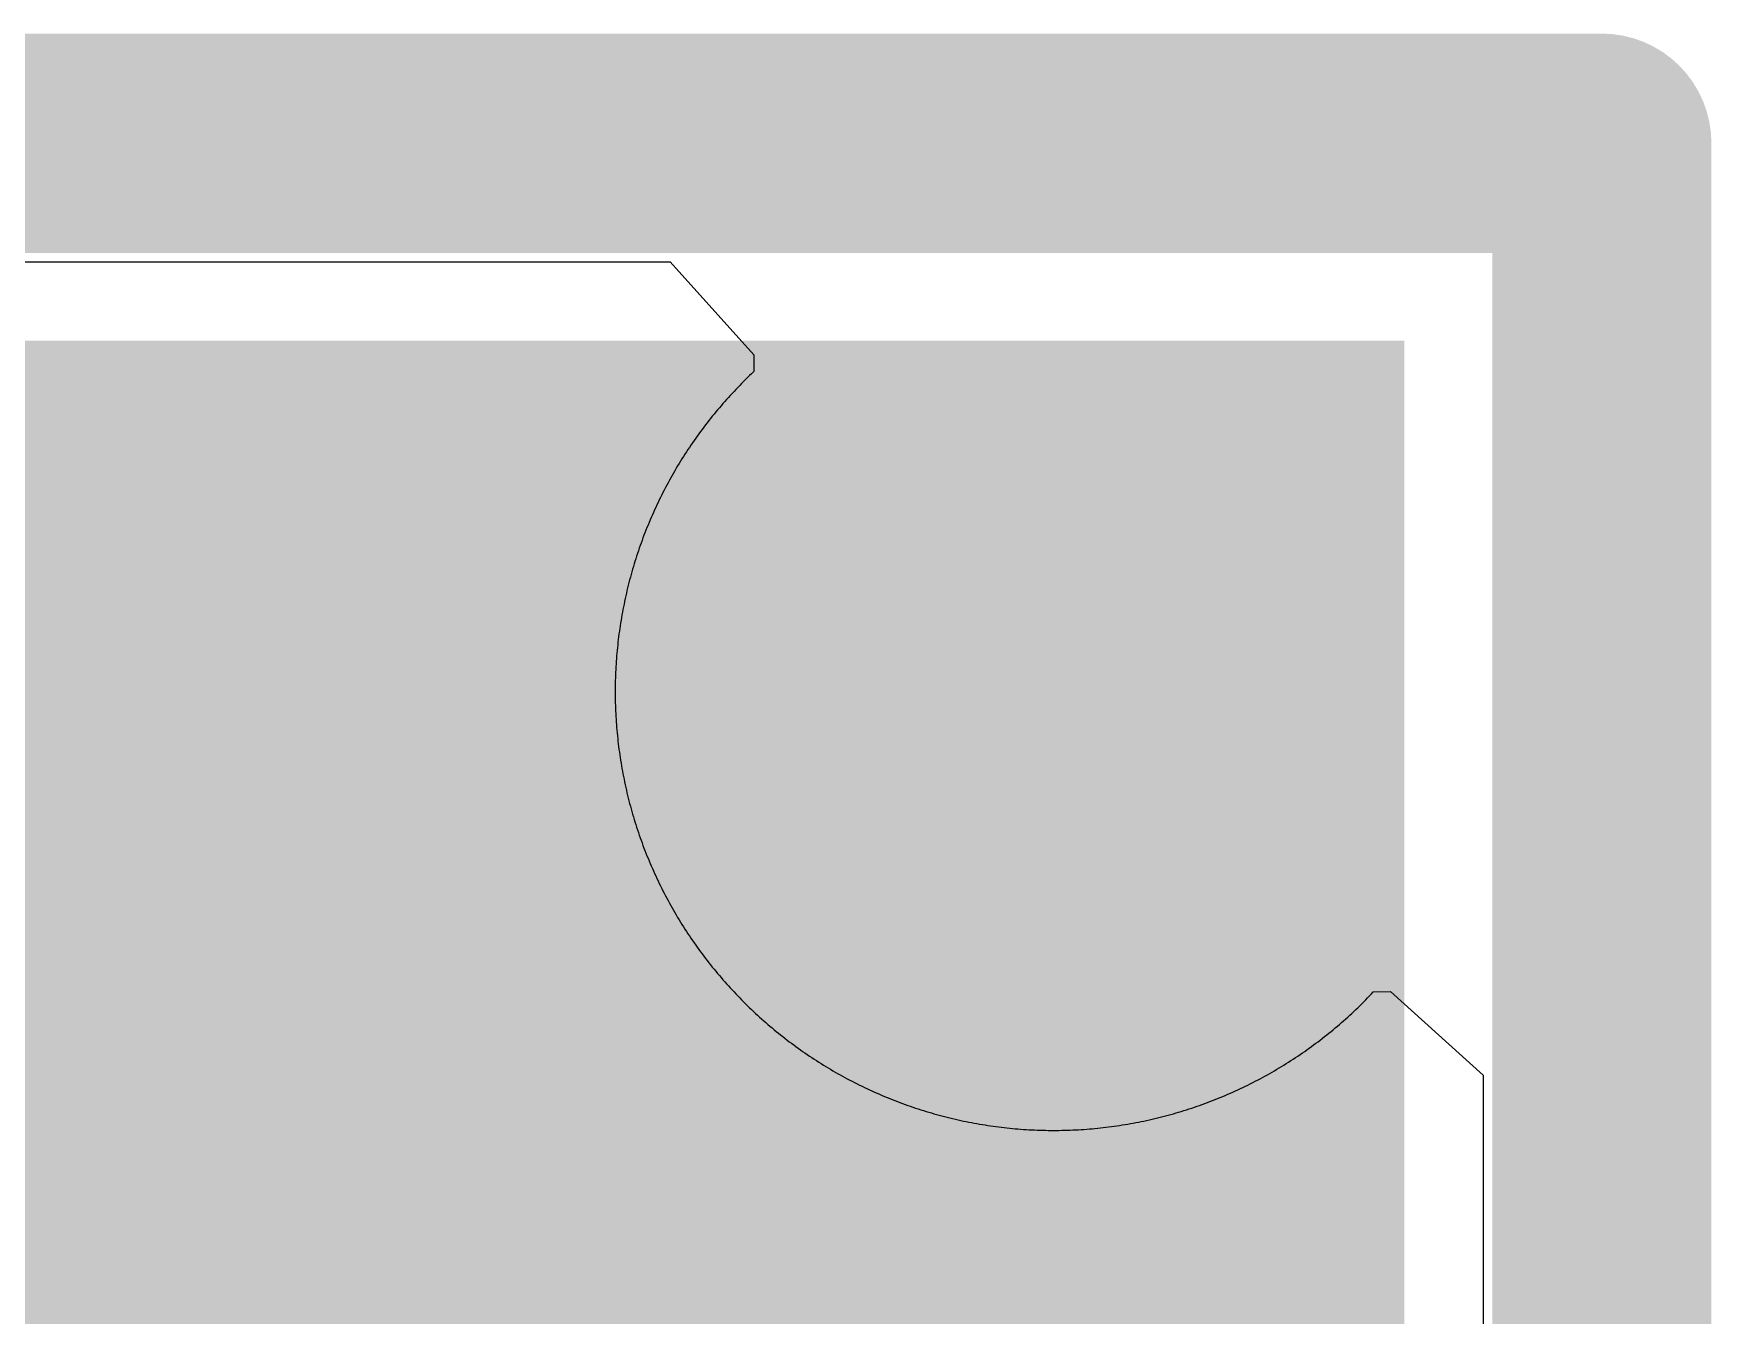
# Model space of a CAD drawing. Header units: millimetres. Extents: x -0.01 to 2.64, y -2.47 to 1.86.
# Drawn here: x 1.6285 to 1.705, y 1.7966 to 1.855 of the extents above; entities that cross this region are included whole.
import ezdxf

# ---------------------------------------------------------------- set-up
doc = ezdxf.new("R2010")
doc.units = ezdxf.units.MM
doc.header["$MEASUREMENT"] = 0
for name, color, linetype in [('BottomLayer', 5, 'Continuous'), ('Mechanical1', 6, 'Continuous'), ('MidLayer1', 16, 'Continuous'), ('MidLayer2', 76, 'Continuous'), ('TopLayer', 1, 'Continuous'), ('TopSolder', 216, 'Continuous'), ('ViaHoleLayer', 16, 'Continuous')]:
    doc.layers.add(name, color=color, linetype=linetype)

# ---------------------------------------------------------------- blocks, each defined once
blk = doc.blocks.new('B______J____8')
at = {"layer": 'TopLayer'}
blk.add_hatch(color=1, dxfattribs=at).paths.add_polyline_path([(-0.125, -0.005), (0.125, -0.005), (0.125, -0.335), (-0.125, -0.335)])
at = {"layer": 'TopSolder'}
blk.add_hatch(color=216, dxfattribs=at).paths.add_polyline_path([(-0.126, -0.004), (0.126, -0.004), (0.126, -0.336), (-0.126, -0.336)])

msp = doc.modelspace()

# ---------------------------------------------------------------- hatches: boundary and pattern name
at = {"layer": 'BottomLayer'}
msp.add_hatch(color=5, dxfattribs=at).paths.add_polyline_path([(1.44, 1.51), (1.69, 1.51), (1.69, 1.84), (1.44, 1.84)])
h = msp.add_hatch(color=5, dxfattribs=at)
edge = h.paths.add_edge_path()
edge.add_arc((1.675, 1.825), 0.01, 0, 360)
at = {"layer": 'MidLayer1'}
h = msp.add_hatch(color=16, dxfattribs=at)
edge = h.paths.add_edge_path()
edge.add_arc((1.675, 1.825), 0.01, 0, 360)
at = {"layer": 'MidLayer2'}
h = msp.add_hatch(color=76, dxfattribs=at)
edge = h.paths.add_edge_path()
edge.add_arc((1.675, 1.825), 0.01, 0, 360)
at = {"layer": 'TopLayer'}
h = msp.add_hatch(color=1, dxfattribs=at)
edge = h.paths.add_edge_path()
edge.add_arc((1.675, 1.825), 0.01, 0, 360)
at = {"layer": 'ViaHoleLayer'}
h = msp.add_hatch(color=16, dxfattribs=at)
edge = h.paths.add_edge_path()
edge.add_arc((1.675, 1.825), 0.005, 0, 360)

# ---------------------------------------------------------------- linework, layer by layer
at = {"layer": 'Mechanical1', "const_width": 0.01}
for points in [[(0, 1.85), (1.7, 1.85)], [(1.7, 0), (1.7, 1.85)]]:
    msp.add_lwpolyline(points, dxfattribs=at)
at = {"layer": 'Mechanical1', "const_width": 0.005}
msp.add_lwpolyline([(1.6975, 1.85, 1), (1.7025, 1.85, 1)], format="xyb", close=True, dxfattribs=at)
msp.add_lwpolyline([(1.6975, 1.85, 1), (1.7025, 1.85, 1)], format="xyb", close=True, dxfattribs=at)
at = {"layer": 'MidLayer1'}
for p, q in [((1.592487, 1.844588), (1.657513, 1.844588)), ((1.657513, 1.844588), (1.661328, 1.840359)), ((1.661328, 1.840359), (1.661319, 1.839589)), ((1.660681, 1.838963), (1.660594, 1.838873)), ((1.660769, 1.839053), (1.660681, 1.838963)), ((1.660858, 1.839142), (1.660769, 1.839053)), ((1.660947, 1.839231), (1.660858, 1.839142)), ((1.661037, 1.839319), (1.660947, 1.839231)), ((1.661127, 1.839406), (1.661037, 1.839319)), ((1.661218, 1.839493), (1.661127, 1.839406)), ((1.661309, 1.839579), (1.661218, 1.839493)), ((1.661319, 1.839589), (1.661309, 1.839579)), ((1.659998, 1.838226), (1.659915, 1.838132)), ((1.660081, 1.83832), (1.659998, 1.838226)), ((1.660165, 1.838414), (1.660081, 1.83832)), ((1.66025, 1.838507), (1.660165, 1.838414)), ((1.660335, 1.838599), (1.66025, 1.838507)), ((1.660421, 1.838691), (1.660335, 1.838599)), ((1.660507, 1.838782), (1.660421, 1.838691)), ((1.660594, 1.838873), (1.660507, 1.838782)), ((1.659352, 1.837456), (1.659274, 1.837357)), ((1.659431, 1.837554), (1.659352, 1.837456)), ((1.65951, 1.837651), (1.659431, 1.837554)), ((1.65959, 1.837749), (1.65951, 1.837651)), ((1.65967, 1.837845), (1.65959, 1.837749)), ((1.659751, 1.837941), (1.65967, 1.837845)), ((1.659833, 1.838037), (1.659751, 1.837941)), ((1.659915, 1.838132), (1.659833, 1.838037)), ((1.658746, 1.836654), (1.658673, 1.836551)), ((1.65882, 1.836756), (1.658746, 1.836654)), ((1.658894, 1.836857), (1.65882, 1.836756)), ((1.658969, 1.836958), (1.658894, 1.836857)), ((1.659044, 1.837059), (1.658969, 1.836958)), ((1.65912, 1.837159), (1.659044, 1.837059)), ((1.659197, 1.837258), (1.65912, 1.837159)), ((1.659274, 1.837357), (1.659197, 1.837258)), ((1.658249, 1.835928), (1.658181, 1.835822)), ((1.658318, 1.836033), (1.658249, 1.835928)), ((1.658388, 1.836138), (1.658318, 1.836033)), ((1.658458, 1.836242), (1.658388, 1.836138)), ((1.658529, 1.836345), (1.658458, 1.836242)), ((1.658601, 1.836449), (1.658529, 1.836345)), ((1.658673, 1.836551), (1.658601, 1.836449)), ((1.657785, 1.835181), (1.657721, 1.835073)), ((1.657849, 1.835289), (1.657785, 1.835181)), ((1.657914, 1.835396), (1.657849, 1.835289)), ((1.65798, 1.835503), (1.657914, 1.835396)), ((1.658046, 1.83561), (1.65798, 1.835503)), ((1.658113, 1.835717), (1.658046, 1.83561)), ((1.658181, 1.835822), (1.658113, 1.835717)), ((1.657354, 1.834414), (1.657295, 1.834303)), ((1.657414, 1.834525), (1.657354, 1.834414)), ((1.657474, 1.834635), (1.657414, 1.834525)), ((1.657535, 1.834745), (1.657474, 1.834635)), ((1.657596, 1.834855), (1.657535, 1.834745)), ((1.657658, 1.834964), (1.657596, 1.834855)), ((1.657721, 1.835073), (1.657658, 1.834964)), ((1.656957, 1.833629), (1.656903, 1.833516)), ((1.657012, 1.833742), (1.656957, 1.833629)), ((1.657067, 1.833855), (1.657012, 1.833742)), ((1.657123, 1.833968), (1.657067, 1.833855)), ((1.65718, 1.83408), (1.657123, 1.833968)), ((1.657237, 1.834192), (1.65718, 1.83408)), ((1.657295, 1.834303), (1.657237, 1.834192)), ((1.656595, 1.832828), (1.656546, 1.832712)), ((1.656645, 1.832943), (1.656595, 1.832828)), ((1.656695, 1.833058), (1.656645, 1.832943)), ((1.656746, 1.833173), (1.656695, 1.833058)), ((1.656798, 1.833288), (1.656746, 1.833173)), ((1.65685, 1.833402), (1.656798, 1.833288)), ((1.656903, 1.833516), (1.65685, 1.833402)), ((1.656313, 1.832128), (1.656269, 1.832011)), ((1.656359, 1.832245), (1.656313, 1.832128)), ((1.656404, 1.832362), (1.656359, 1.832245)), ((1.656451, 1.832479), (1.656404, 1.832362)), ((1.656498, 1.832596), (1.656451, 1.832479)), ((1.656546, 1.832712), (1.656498, 1.832596)), ((1.656018, 1.8313), (1.655979, 1.83118)), ((1.656058, 1.831419), (1.656018, 1.8313)), ((1.656099, 1.831538), (1.656058, 1.831419)), ((1.65614, 1.831656), (1.656099, 1.831538)), ((1.656182, 1.831775), (1.65614, 1.831656)), ((1.656225, 1.831893), (1.656182, 1.831775)), ((1.656269, 1.832011), (1.656225, 1.831893)), ((1.655794, 1.83058), (1.655759, 1.830459)), ((1.65583, 1.8307), (1.655794, 1.83058)), ((1.655866, 1.830821), (1.65583, 1.8307)), ((1.655903, 1.830941), (1.655866, 1.830821)), ((1.65594, 1.831061), (1.655903, 1.830941)), ((1.655979, 1.83118), (1.65594, 1.831061)), ((1.655597, 1.829852), (1.655567, 1.82973)), ((1.655628, 1.829974), (1.655597, 1.829852)), ((1.65566, 1.830095), (1.655628, 1.829974)), ((1.655692, 1.830217), (1.65566, 1.830095)), ((1.655725, 1.830338), (1.655692, 1.830217)), ((1.655759, 1.830459), (1.655725, 1.830338)), ((1.655428, 1.829117), (1.655403, 1.828994)), ((1.655455, 1.82924), (1.655428, 1.829117)), ((1.655482, 1.829363), (1.655455, 1.82924)), ((1.655509, 1.829485), (1.655482, 1.829363)), ((1.655538, 1.829608), (1.655509, 1.829485)), ((1.655567, 1.82973), (1.655538, 1.829608)), ((1.655266, 1.828253), (1.655246, 1.828129)), ((1.655287, 1.828377), (1.655266, 1.828253)), ((1.655309, 1.828501), (1.655287, 1.828377)), ((1.655331, 1.828624), (1.655309, 1.828501)), ((1.655354, 1.828748), (1.655331, 1.828624)), ((1.655378, 1.828871), (1.655354, 1.828748)), ((1.655403, 1.828994), (1.655378, 1.828871)), ((1.655158, 1.827507), (1.655142, 1.827382)), ((1.655174, 1.827631), (1.655158, 1.827507)), ((1.655191, 1.827756), (1.655174, 1.827631)), ((1.655208, 1.82788), (1.655191, 1.827756)), ((1.655227, 1.828005), (1.655208, 1.82788)), ((1.655246, 1.828129), (1.655227, 1.828005)), ((1.655077, 1.826757), (1.655067, 1.826632)), ((1.655089, 1.826882), (1.655077, 1.826757)), ((1.655101, 1.827007), (1.655089, 1.826882)), ((1.655114, 1.827132), (1.655101, 1.827007)), ((1.655128, 1.827257), (1.655114, 1.827132)), ((1.655142, 1.827382), (1.655128, 1.827257)), ((1.655025, 1.826005), (1.655019, 1.825879)), ((1.655032, 1.82613), (1.655025, 1.826005)), ((1.655039, 1.826256), (1.655032, 1.82613)), ((1.655048, 1.826381), (1.655039, 1.826256)), ((1.655057, 1.826507), (1.655048, 1.826381)), ((1.655067, 1.826632), (1.655057, 1.826507)), ((1.655002, 1.825251), (1.655, 1.825126)), ((1.655004, 1.825377), (1.655002, 1.825251)), ((1.655006, 1.825503), (1.655004, 1.825377)), ((1.65501, 1.825628), (1.655006, 1.825503)), ((1.655014, 1.825754), (1.65501, 1.825628)), ((1.655019, 1.825879), (1.655014, 1.825754)), ((1.655, 1.825126), (1.655, 1.825)), ((1.655, 1.825), (1.655, 1.824874)), ((1.655, 1.824874), (1.655002, 1.824749)), ((1.655002, 1.824749), (1.655004, 1.824623)), ((1.655004, 1.824623), (1.655006, 1.824497)), ((1.655006, 1.824497), (1.65501, 1.824372)), ((1.65501, 1.824372), (1.655014, 1.824246)), ((1.655014, 1.824246), (1.655019, 1.824121)), ((1.655019, 1.824121), (1.655025, 1.823995)), ((1.655025, 1.823995), (1.655032, 1.82387)), ((1.655032, 1.82387), (1.655039, 1.823744)), ((1.655039, 1.823744), (1.655048, 1.823619)), ((1.655048, 1.823619), (1.655057, 1.823494)), ((1.655057, 1.823494), (1.655067, 1.823368)), ((1.655067, 1.823368), (1.655077, 1.823243)), ((1.655077, 1.823243), (1.655089, 1.823118)), ((1.655089, 1.823118), (1.655101, 1.822993)), ((1.655101, 1.822993), (1.655114, 1.822868)), ((1.655114, 1.822868), (1.655128, 1.822743)), ((1.655128, 1.822743), (1.655142, 1.822618)), ((1.655142, 1.822618), (1.655158, 1.822493)), ((1.655158, 1.822493), (1.655174, 1.822369)), ((1.655174, 1.822369), (1.655191, 1.822244)), ((1.655191, 1.822244), (1.655208, 1.82212)), ((1.655208, 1.82212), (1.655227, 1.821996)), ((1.655227, 1.821996), (1.655246, 1.821871)), ((1.655246, 1.821871), (1.655266, 1.821747)), ((1.655266, 1.821747), (1.655287, 1.821623)), ((1.655287, 1.821623), (1.655309, 1.8215)), ((1.655309, 1.8215), (1.655331, 1.821376)), ((1.655331, 1.821376), (1.655354, 1.821252)), ((1.655354, 1.821252), (1.655378, 1.821129)), ((1.655378, 1.821129), (1.655403, 1.821006)), ((1.655403, 1.821006), (1.655428, 1.820883)), ((1.655428, 1.820883), (1.655455, 1.82076)), ((1.655455, 1.82076), (1.655482, 1.820637)), ((1.655482, 1.820637), (1.655509, 1.820515)), ((1.655509, 1.820515), (1.655538, 1.820392)), ((1.655538, 1.820392), (1.655567, 1.82027)), ((1.655567, 1.82027), (1.655597, 1.820148)), ((1.655597, 1.820148), (1.655628, 1.820026)), ((1.655628, 1.820026), (1.65566, 1.819905)), ((1.65566, 1.819905), (1.655692, 1.819783)), ((1.655692, 1.819783), (1.655725, 1.819662)), ((1.655725, 1.819662), (1.655759, 1.819541)), ((1.655759, 1.819541), (1.655794, 1.81942)), ((1.655794, 1.81942), (1.65583, 1.8193)), ((1.65583, 1.8193), (1.655866, 1.819179)), ((1.655866, 1.819179), (1.655903, 1.819059)), ((1.655903, 1.819059), (1.65594, 1.818939)), ((1.65594, 1.818939), (1.655979, 1.81882)), ((1.655979, 1.81882), (1.656018, 1.8187)), ((1.656018, 1.8187), (1.656058, 1.818581)), ((1.656058, 1.818581), (1.656099, 1.818462)), ((1.656099, 1.818462), (1.65614, 1.818344)), ((1.65614, 1.818344), (1.656182, 1.818225)), ((1.656182, 1.818225), (1.656225, 1.818107)), ((1.656225, 1.818107), (1.656269, 1.817989)), ((1.656269, 1.817989), (1.656313, 1.817872)), ((1.656313, 1.817872), (1.656359, 1.817754)), ((1.656359, 1.817754), (1.656404, 1.817638)), ((1.656404, 1.817638), (1.656451, 1.817521)), ((1.656451, 1.817521), (1.656498, 1.817404)), ((1.656498, 1.817404), (1.656546, 1.817288)), ((1.656546, 1.817288), (1.656595, 1.817173)), ((1.656595, 1.817173), (1.656645, 1.817057)), ((1.656645, 1.817057), (1.656695, 1.816942)), ((1.656695, 1.816942), (1.656746, 1.816827)), ((1.656746, 1.816827), (1.656798, 1.816712)), ((1.656798, 1.816712), (1.65685, 1.816598)), ((1.65685, 1.816598), (1.656903, 1.816484)), ((1.656903, 1.816484), (1.656957, 1.816371)), ((1.656957, 1.816371), (1.657012, 1.816258)), ((1.657012, 1.816258), (1.657067, 1.816145)), ((1.657067, 1.816145), (1.657123, 1.816032)), ((1.657123, 1.816032), (1.65718, 1.81592)), ((1.65718, 1.81592), (1.657237, 1.815808)), ((1.657237, 1.815808), (1.657295, 1.815697)), ((1.657295, 1.815697), (1.657354, 1.815586)), ((1.657354, 1.815586), (1.657414, 1.815475)), ((1.657414, 1.815475), (1.657474, 1.815365)), ((1.657474, 1.815365), (1.657535, 1.815255)), ((1.657535, 1.815255), (1.657596, 1.815145)), ((1.657596, 1.815145), (1.657658, 1.815036)), ((1.657658, 1.815036), (1.657721, 1.814928)), ((1.657721, 1.814928), (1.657785, 1.814819)), ((1.657785, 1.814819), (1.657849, 1.814711)), ((1.657849, 1.814711), (1.657914, 1.814604)), ((1.657914, 1.814604), (1.65798, 1.814496)), ((1.65798, 1.814496), (1.658046, 1.81439)), ((1.658046, 1.81439), (1.658113, 1.814283)), ((1.658113, 1.814283), (1.658181, 1.814177)), ((1.658181, 1.814177), (1.658249, 1.814072)), ((1.658249, 1.814072), (1.658318, 1.813967)), ((1.658318, 1.813967), (1.658388, 1.813862)), ((1.658388, 1.813862), (1.658458, 1.813758)), ((1.658458, 1.813758), (1.658529, 1.813655)), ((1.658529, 1.813655), (1.658601, 1.813551)), ((1.658601, 1.813551), (1.658673, 1.813449)), ((1.658673, 1.813449), (1.658746, 1.813346)), ((1.658746, 1.813346), (1.65882, 1.813244)), ((1.65882, 1.813244), (1.658894, 1.813143)), ((1.658894, 1.813143), (1.658969, 1.813042)), ((1.658969, 1.813042), (1.659044, 1.812941)), ((1.659044, 1.812941), (1.65912, 1.812841)), ((1.65912, 1.812841), (1.659197, 1.812742)), ((1.659197, 1.812742), (1.659274, 1.812643)), ((1.659274, 1.812643), (1.659352, 1.812544)), ((1.659352, 1.812544), (1.659431, 1.812446)), ((1.659431, 1.812446), (1.65951, 1.812348)), ((1.65951, 1.812348), (1.65959, 1.812251)), ((1.65959, 1.812251), (1.65967, 1.812155)), ((1.65967, 1.812155), (1.659751, 1.812059)), ((1.659751, 1.812059), (1.659833, 1.811963)), ((1.659833, 1.811963), (1.659915, 1.811868)), ((1.659915, 1.811868), (1.659998, 1.811774)), ((1.659998, 1.811774), (1.660081, 1.81168)), ((1.660081, 1.81168), (1.660165, 1.811586)), ((1.660165, 1.811586), (1.66025, 1.811493)), ((1.66025, 1.811493), (1.660335, 1.811401)), ((1.660335, 1.811401), (1.660421, 1.811309)), ((1.660421, 1.811309), (1.660507, 1.811218)), ((1.660507, 1.811218), (1.660594, 1.811127)), ((1.660594, 1.811127), (1.660681, 1.811037)), ((1.660681, 1.811037), (1.660769, 1.810947)), ((1.660769, 1.810947), (1.660858, 1.810858)), ((1.660858, 1.810858), (1.660947, 1.810769)), ((1.660947, 1.810769), (1.661037, 1.810681)), ((1.661037, 1.810681), (1.661127, 1.810594)), ((1.688873, 1.810594), (1.688963, 1.810681)), ((1.688963, 1.810681), (1.689053, 1.810769)), ((1.689053, 1.810769), (1.689142, 1.810858)), ((1.689142, 1.810858), (1.689231, 1.810947)), ((1.689231, 1.810947), (1.689319, 1.811037)), ((1.689319, 1.811037), (1.689406, 1.811127)), ((1.689406, 1.811127), (1.689493, 1.811218)), ((1.689493, 1.811218), (1.689579, 1.811309)), ((1.689579, 1.811309), (1.689588, 1.811319)), ((1.689588, 1.811319), (1.690359, 1.811327)), ((1.690359, 1.811327), (1.694589, 1.807513)), ((1.661127, 1.810594), (1.661218, 1.810507)), ((1.661218, 1.810507), (1.661309, 1.810421)), ((1.661309, 1.810421), (1.661401, 1.810335)), ((1.661401, 1.810335), (1.661493, 1.81025)), ((1.661493, 1.81025), (1.661586, 1.810165)), ((1.661586, 1.810165), (1.66168, 1.810081)), ((1.66168, 1.810081), (1.661774, 1.809998)), ((1.661774, 1.809998), (1.661868, 1.809915)), ((1.661868, 1.809915), (1.661963, 1.809833)), ((1.688037, 1.809833), (1.688132, 1.809915)), ((1.688132, 1.809915), (1.688226, 1.809998)), ((1.688226, 1.809998), (1.68832, 1.810081)), ((1.68832, 1.810081), (1.688414, 1.810165)), ((1.688414, 1.810165), (1.688507, 1.81025)), ((1.688507, 1.81025), (1.688599, 1.810335)), ((1.688599, 1.810335), (1.688691, 1.810421)), ((1.688691, 1.810421), (1.688782, 1.810507)), ((1.688782, 1.810507), (1.688873, 1.810594)), ((1.661963, 1.809833), (1.662059, 1.809751)), ((1.662059, 1.809751), (1.662155, 1.80967)), ((1.662155, 1.80967), (1.662251, 1.80959)), ((1.662251, 1.80959), (1.662349, 1.80951)), ((1.662349, 1.80951), (1.662446, 1.809431)), ((1.662446, 1.809431), (1.662544, 1.809352)), ((1.662544, 1.809352), (1.662643, 1.809274)), ((1.662643, 1.809274), (1.662742, 1.809197)), ((1.662742, 1.809197), (1.662841, 1.80912)), ((1.662841, 1.80912), (1.662941, 1.809044)), ((1.687059, 1.809044), (1.687159, 1.80912)), ((1.687159, 1.80912), (1.687258, 1.809197)), ((1.687258, 1.809197), (1.687357, 1.809274)), ((1.687357, 1.809274), (1.687456, 1.809352)), ((1.687456, 1.809352), (1.687554, 1.809431)), ((1.687554, 1.809431), (1.687652, 1.80951)), ((1.687652, 1.80951), (1.687749, 1.80959)), ((1.687749, 1.80959), (1.687845, 1.80967)), ((1.687845, 1.80967), (1.687941, 1.809751)), ((1.687941, 1.809751), (1.688037, 1.809833)), ((1.662941, 1.809044), (1.663042, 1.808969)), ((1.663042, 1.808969), (1.663143, 1.808894)), ((1.663143, 1.808894), (1.663244, 1.80882)), ((1.663244, 1.80882), (1.663346, 1.808746)), ((1.663346, 1.808746), (1.663449, 1.808673)), ((1.663449, 1.808673), (1.663551, 1.808601)), ((1.663551, 1.808601), (1.663655, 1.808529)), ((1.663655, 1.808529), (1.663758, 1.808458)), ((1.663758, 1.808458), (1.663862, 1.808388)), ((1.663862, 1.808388), (1.663967, 1.808318)), ((1.686033, 1.808318), (1.686138, 1.808388)), ((1.686138, 1.808388), (1.686242, 1.808458)), ((1.686242, 1.808458), (1.686345, 1.808529)), ((1.686345, 1.808529), (1.686449, 1.808601)), ((1.686449, 1.808601), (1.686551, 1.808673)), ((1.686551, 1.808673), (1.686654, 1.808746)), ((1.686654, 1.808746), (1.686756, 1.80882)), ((1.686756, 1.80882), (1.686857, 1.808894)), ((1.686857, 1.808894), (1.686958, 1.808969)), ((1.686958, 1.808969), (1.687059, 1.809044)), ((1.663967, 1.808318), (1.664072, 1.808249)), ((1.664072, 1.808249), (1.664178, 1.808181)), ((1.664178, 1.808181), (1.664283, 1.808113)), ((1.664283, 1.808113), (1.66439, 1.808046)), ((1.66439, 1.808046), (1.664497, 1.80798)), ((1.664497, 1.80798), (1.664604, 1.807914)), ((1.664604, 1.807914), (1.664711, 1.807849)), ((1.664711, 1.807849), (1.664819, 1.807785)), ((1.664819, 1.807785), (1.664927, 1.807721)), ((1.664927, 1.807721), (1.665036, 1.807659)), ((1.665036, 1.807659), (1.665145, 1.807596)), ((1.665145, 1.807596), (1.665255, 1.807535)), ((1.684745, 1.807535), (1.684855, 1.807596)), ((1.684855, 1.807596), (1.684964, 1.807659)), ((1.684964, 1.807659), (1.685072, 1.807721)), ((1.685072, 1.807721), (1.685181, 1.807785)), ((1.685181, 1.807785), (1.685289, 1.807849)), ((1.685289, 1.807849), (1.685396, 1.807914)), ((1.685396, 1.807914), (1.685504, 1.80798)), ((1.685504, 1.80798), (1.68561, 1.808046)), ((1.68561, 1.808046), (1.685717, 1.808113)), ((1.685717, 1.808113), (1.685823, 1.808181)), ((1.685823, 1.808181), (1.685928, 1.808249)), ((1.685928, 1.808249), (1.686033, 1.808318)), ((1.665255, 1.807535), (1.665365, 1.807474)), ((1.665365, 1.807474), (1.665475, 1.807414)), ((1.665475, 1.807414), (1.665586, 1.807354)), ((1.665586, 1.807354), (1.665697, 1.807295)), ((1.665697, 1.807295), (1.665808, 1.807237)), ((1.665808, 1.807237), (1.66592, 1.80718)), ((1.66592, 1.80718), (1.666032, 1.807123)), ((1.666032, 1.807123), (1.666145, 1.807067)), ((1.666145, 1.807067), (1.666258, 1.807012)), ((1.666258, 1.807012), (1.666371, 1.806957)), ((1.666371, 1.806957), (1.666484, 1.806903)), ((1.666484, 1.806903), (1.666598, 1.80685)), ((1.666598, 1.80685), (1.666712, 1.806798)), ((1.683288, 1.806798), (1.683402, 1.80685)), ((1.683402, 1.80685), (1.683516, 1.806903)), ((1.683516, 1.806903), (1.683629, 1.806957)), ((1.683629, 1.806957), (1.683742, 1.807012)), ((1.683742, 1.807012), (1.683855, 1.807067)), ((1.683855, 1.807067), (1.683968, 1.807123)), ((1.683968, 1.807123), (1.68408, 1.80718)), ((1.68408, 1.80718), (1.684192, 1.807237)), ((1.684192, 1.807237), (1.684303, 1.807295)), ((1.684303, 1.807295), (1.684414, 1.807354)), ((1.684414, 1.807354), (1.684525, 1.807414)), ((1.684525, 1.807414), (1.684635, 1.807474)), ((1.684635, 1.807474), (1.684745, 1.807535)), ((1.694589, 1.807513), (1.694589, 1.742487)), ((1.666712, 1.806798), (1.666827, 1.806746)), ((1.666827, 1.806746), (1.666942, 1.806695)), ((1.666942, 1.806695), (1.667057, 1.806645)), ((1.667057, 1.806645), (1.667172, 1.806595)), ((1.667172, 1.806595), (1.667288, 1.806547)), ((1.667288, 1.806547), (1.667404, 1.806498)), ((1.667404, 1.806498), (1.667521, 1.806451)), ((1.667521, 1.806451), (1.667638, 1.806404)), ((1.667638, 1.806404), (1.667755, 1.806358)), ((1.667755, 1.806358), (1.667872, 1.806313)), ((1.667872, 1.806313), (1.667989, 1.806269)), ((1.667989, 1.806269), (1.668107, 1.806225)), ((1.668107, 1.806225), (1.668225, 1.806182)), ((1.668225, 1.806182), (1.668344, 1.80614)), ((1.668344, 1.80614), (1.668462, 1.806099)), ((1.668462, 1.806099), (1.668581, 1.806058)), ((1.668581, 1.806058), (1.6687, 1.806018)), ((1.6813, 1.806018), (1.681419, 1.806058)), ((1.681419, 1.806058), (1.681538, 1.806099)), ((1.681538, 1.806099), (1.681656, 1.80614)), ((1.681656, 1.80614), (1.681775, 1.806182)), ((1.681775, 1.806182), (1.681893, 1.806225)), ((1.681893, 1.806225), (1.682011, 1.806269)), ((1.682011, 1.806269), (1.682128, 1.806313)), ((1.682128, 1.806313), (1.682246, 1.806358)), ((1.682246, 1.806358), (1.682362, 1.806404)), ((1.682362, 1.806404), (1.682479, 1.806451)), ((1.682479, 1.806451), (1.682596, 1.806498)), ((1.682596, 1.806498), (1.682712, 1.806547)), ((1.682712, 1.806547), (1.682827, 1.806595)), ((1.682827, 1.806595), (1.682943, 1.806645)), ((1.682943, 1.806645), (1.683058, 1.806695)), ((1.683058, 1.806695), (1.683173, 1.806746)), ((1.683173, 1.806746), (1.683288, 1.806798)), ((1.6687, 1.806018), (1.66882, 1.805979)), ((1.66882, 1.805979), (1.668939, 1.80594)), ((1.668939, 1.80594), (1.669059, 1.805903)), ((1.669059, 1.805903), (1.669179, 1.805866)), ((1.669179, 1.805866), (1.6693, 1.805829)), ((1.6693, 1.805829), (1.66942, 1.805794)), ((1.66942, 1.805794), (1.669541, 1.805759)), ((1.669541, 1.805759), (1.669662, 1.805725)), ((1.669662, 1.805725), (1.669783, 1.805692)), ((1.669783, 1.805692), (1.669905, 1.80566)), ((1.669905, 1.80566), (1.670026, 1.805628)), ((1.670026, 1.805628), (1.670148, 1.805597)), ((1.670148, 1.805597), (1.67027, 1.805567)), ((1.67027, 1.805567), (1.670392, 1.805538)), ((1.670392, 1.805538), (1.670515, 1.805509)), ((1.670515, 1.805509), (1.670637, 1.805482)), ((1.670637, 1.805482), (1.67076, 1.805454)), ((1.67076, 1.805454), (1.670883, 1.805428)), ((1.670883, 1.805428), (1.671006, 1.805403)), ((1.671006, 1.805403), (1.671129, 1.805378)), ((1.671129, 1.805378), (1.671252, 1.805354)), ((1.671252, 1.805354), (1.671376, 1.805331)), ((1.671376, 1.805331), (1.671499, 1.805309)), ((1.671499, 1.805309), (1.671623, 1.805287)), ((1.671623, 1.805287), (1.671747, 1.805266)), ((1.678253, 1.805266), (1.678377, 1.805287)), ((1.678377, 1.805287), (1.6785, 1.805309)), ((1.6785, 1.805309), (1.678624, 1.805331)), ((1.678624, 1.805331), (1.678748, 1.805354)), ((1.678748, 1.805354), (1.678871, 1.805378)), ((1.678871, 1.805378), (1.678994, 1.805403)), ((1.678994, 1.805403), (1.679117, 1.805428)), ((1.679117, 1.805428), (1.67924, 1.805454)), ((1.67924, 1.805454), (1.679363, 1.805482)), ((1.679363, 1.805482), (1.679485, 1.805509)), ((1.679485, 1.805509), (1.679608, 1.805538)), ((1.679608, 1.805538), (1.67973, 1.805567)), ((1.67973, 1.805567), (1.679852, 1.805597)), ((1.679852, 1.805597), (1.679974, 1.805628)), ((1.679974, 1.805628), (1.680095, 1.80566)), ((1.680095, 1.80566), (1.680217, 1.805692)), ((1.680217, 1.805692), (1.680338, 1.805725)), ((1.680338, 1.805725), (1.680459, 1.805759)), ((1.680459, 1.805759), (1.68058, 1.805794)), ((1.68058, 1.805794), (1.6807, 1.805829)), ((1.6807, 1.805829), (1.680821, 1.805866)), ((1.680821, 1.805866), (1.680941, 1.805903)), ((1.680941, 1.805903), (1.681061, 1.80594)), ((1.681061, 1.80594), (1.68118, 1.805979)), ((1.68118, 1.805979), (1.6813, 1.806018)), ((1.671747, 1.805266), (1.671871, 1.805246)), ((1.671871, 1.805246), (1.671995, 1.805227)), ((1.671995, 1.805227), (1.67212, 1.805208)), ((1.67212, 1.805208), (1.672244, 1.805191)), ((1.672244, 1.805191), (1.672369, 1.805174)), ((1.672369, 1.805174), (1.672493, 1.805158)), ((1.672493, 1.805158), (1.672618, 1.805142)), ((1.672618, 1.805142), (1.672743, 1.805128)), ((1.672743, 1.805128), (1.672868, 1.805114)), ((1.672868, 1.805114), (1.672993, 1.805101)), ((1.672993, 1.805101), (1.673118, 1.805089)), ((1.673118, 1.805089), (1.673243, 1.805077)), ((1.673243, 1.805077), (1.673368, 1.805067)), ((1.673368, 1.805067), (1.673493, 1.805057)), ((1.673493, 1.805057), (1.673619, 1.805048)), ((1.673619, 1.805048), (1.673744, 1.805039)), ((1.673744, 1.805039), (1.67387, 1.805032)), ((1.67387, 1.805032), (1.673995, 1.805025)), ((1.673995, 1.805025), (1.674121, 1.805019)), ((1.674121, 1.805019), (1.674246, 1.805014)), ((1.674246, 1.805014), (1.674372, 1.80501)), ((1.674372, 1.80501), (1.674497, 1.805006)), ((1.674497, 1.805006), (1.674623, 1.805003)), ((1.674623, 1.805003), (1.674749, 1.805001)), ((1.674749, 1.805001), (1.674874, 1.805)), ((1.674874, 1.805), (1.675, 1.805)), ((1.675, 1.805), (1.675126, 1.805)), ((1.675126, 1.805), (1.675251, 1.805001)), ((1.675251, 1.805001), (1.675377, 1.805003)), ((1.675377, 1.805003), (1.675503, 1.805006)), ((1.675503, 1.805006), (1.675628, 1.80501)), ((1.675628, 1.80501), (1.675754, 1.805014)), ((1.675754, 1.805014), (1.675879, 1.805019)), ((1.675879, 1.805019), (1.676005, 1.805025)), ((1.676005, 1.805025), (1.67613, 1.805032)), ((1.67613, 1.805032), (1.676256, 1.805039)), ((1.676256, 1.805039), (1.676381, 1.805048)), ((1.676381, 1.805048), (1.676506, 1.805057)), ((1.676506, 1.805057), (1.676632, 1.805067)), ((1.676632, 1.805067), (1.676757, 1.805077)), ((1.676757, 1.805077), (1.676882, 1.805089)), ((1.676882, 1.805089), (1.677007, 1.805101)), ((1.677007, 1.805101), (1.677132, 1.805114)), ((1.677132, 1.805114), (1.677257, 1.805128)), ((1.677257, 1.805128), (1.677382, 1.805142)), ((1.677382, 1.805142), (1.677507, 1.805158)), ((1.677507, 1.805158), (1.677631, 1.805174)), ((1.677631, 1.805174), (1.677756, 1.805191)), ((1.677756, 1.805191), (1.67788, 1.805208)), ((1.67788, 1.805208), (1.678004, 1.805227)), ((1.678004, 1.805227), (1.678129, 1.805246)), ((1.678129, 1.805246), (1.678253, 1.805266))]:
    msp.add_line(p, q, dxfattribs=at)
at = {"layer": 'MidLayer2'}
for p, q in [((1.592487, 1.844588), (1.657513, 1.844588)), ((1.657513, 1.844588), (1.661328, 1.840359)), ((1.661328, 1.840359), (1.661319, 1.839589)), ((1.660681, 1.838963), (1.660594, 1.838873)), ((1.660769, 1.839053), (1.660681, 1.838963)), ((1.660858, 1.839142), (1.660769, 1.839053)), ((1.660947, 1.839231), (1.660858, 1.839142)), ((1.661037, 1.839319), (1.660947, 1.839231)), ((1.661127, 1.839406), (1.661037, 1.839319)), ((1.661218, 1.839493), (1.661127, 1.839406)), ((1.661309, 1.839579), (1.661218, 1.839493)), ((1.661319, 1.839589), (1.661309, 1.839579)), ((1.659998, 1.838226), (1.659915, 1.838132)), ((1.660081, 1.83832), (1.659998, 1.838226)), ((1.660165, 1.838414), (1.660081, 1.83832)), ((1.66025, 1.838507), (1.660165, 1.838414)), ((1.660335, 1.838599), (1.66025, 1.838507)), ((1.660421, 1.838691), (1.660335, 1.838599)), ((1.660507, 1.838782), (1.660421, 1.838691)), ((1.660594, 1.838873), (1.660507, 1.838782)), ((1.659352, 1.837456), (1.659274, 1.837357)), ((1.659431, 1.837554), (1.659352, 1.837456)), ((1.65951, 1.837651), (1.659431, 1.837554)), ((1.65959, 1.837749), (1.65951, 1.837651)), ((1.65967, 1.837845), (1.65959, 1.837749)), ((1.659751, 1.837941), (1.65967, 1.837845)), ((1.659833, 1.838037), (1.659751, 1.837941)), ((1.659915, 1.838132), (1.659833, 1.838037)), ((1.658746, 1.836654), (1.658673, 1.836551)), ((1.65882, 1.836756), (1.658746, 1.836654)), ((1.658894, 1.836857), (1.65882, 1.836756)), ((1.658969, 1.836958), (1.658894, 1.836857)), ((1.659044, 1.837059), (1.658969, 1.836958)), ((1.65912, 1.837159), (1.659044, 1.837059)), ((1.659197, 1.837258), (1.65912, 1.837159)), ((1.659274, 1.837357), (1.659197, 1.837258)), ((1.658249, 1.835928), (1.658181, 1.835822)), ((1.658318, 1.836033), (1.658249, 1.835928)), ((1.658388, 1.836138), (1.658318, 1.836033)), ((1.658458, 1.836242), (1.658388, 1.836138)), ((1.658529, 1.836345), (1.658458, 1.836242)), ((1.658601, 1.836449), (1.658529, 1.836345)), ((1.658673, 1.836551), (1.658601, 1.836449)), ((1.657785, 1.835181), (1.657721, 1.835073)), ((1.657849, 1.835289), (1.657785, 1.835181)), ((1.657914, 1.835396), (1.657849, 1.835289)), ((1.65798, 1.835503), (1.657914, 1.835396)), ((1.658046, 1.83561), (1.65798, 1.835503)), ((1.658113, 1.835717), (1.658046, 1.83561)), ((1.658181, 1.835822), (1.658113, 1.835717)), ((1.657354, 1.834414), (1.657295, 1.834303)), ((1.657414, 1.834525), (1.657354, 1.834414)), ((1.657474, 1.834635), (1.657414, 1.834525)), ((1.657535, 1.834745), (1.657474, 1.834635)), ((1.657596, 1.834855), (1.657535, 1.834745)), ((1.657658, 1.834964), (1.657596, 1.834855)), ((1.657721, 1.835073), (1.657658, 1.834964)), ((1.656957, 1.833629), (1.656903, 1.833516)), ((1.657012, 1.833742), (1.656957, 1.833629)), ((1.657067, 1.833855), (1.657012, 1.833742)), ((1.657123, 1.833968), (1.657067, 1.833855)), ((1.65718, 1.83408), (1.657123, 1.833968)), ((1.657237, 1.834192), (1.65718, 1.83408)), ((1.657295, 1.834303), (1.657237, 1.834192)), ((1.656595, 1.832828), (1.656546, 1.832712)), ((1.656645, 1.832943), (1.656595, 1.832828)), ((1.656695, 1.833058), (1.656645, 1.832943)), ((1.656746, 1.833173), (1.656695, 1.833058)), ((1.656798, 1.833288), (1.656746, 1.833173)), ((1.65685, 1.833402), (1.656798, 1.833288)), ((1.656903, 1.833516), (1.65685, 1.833402)), ((1.656313, 1.832128), (1.656269, 1.832011)), ((1.656359, 1.832245), (1.656313, 1.832128)), ((1.656404, 1.832362), (1.656359, 1.832245)), ((1.656451, 1.832479), (1.656404, 1.832362)), ((1.656498, 1.832596), (1.656451, 1.832479)), ((1.656546, 1.832712), (1.656498, 1.832596)), ((1.656018, 1.8313), (1.655979, 1.83118)), ((1.656058, 1.831419), (1.656018, 1.8313)), ((1.656099, 1.831538), (1.656058, 1.831419)), ((1.65614, 1.831656), (1.656099, 1.831538)), ((1.656182, 1.831775), (1.65614, 1.831656)), ((1.656225, 1.831893), (1.656182, 1.831775)), ((1.656269, 1.832011), (1.656225, 1.831893)), ((1.655794, 1.83058), (1.655759, 1.830459)), ((1.65583, 1.8307), (1.655794, 1.83058)), ((1.655866, 1.830821), (1.65583, 1.8307)), ((1.655903, 1.830941), (1.655866, 1.830821)), ((1.65594, 1.831061), (1.655903, 1.830941)), ((1.655979, 1.83118), (1.65594, 1.831061)), ((1.655597, 1.829852), (1.655567, 1.82973)), ((1.655628, 1.829974), (1.655597, 1.829852)), ((1.65566, 1.830095), (1.655628, 1.829974)), ((1.655692, 1.830217), (1.65566, 1.830095)), ((1.655725, 1.830338), (1.655692, 1.830217)), ((1.655759, 1.830459), (1.655725, 1.830338)), ((1.655428, 1.829117), (1.655403, 1.828994)), ((1.655455, 1.82924), (1.655428, 1.829117)), ((1.655482, 1.829363), (1.655455, 1.82924)), ((1.655509, 1.829485), (1.655482, 1.829363)), ((1.655538, 1.829608), (1.655509, 1.829485)), ((1.655567, 1.82973), (1.655538, 1.829608)), ((1.655266, 1.828253), (1.655246, 1.828129)), ((1.655287, 1.828377), (1.655266, 1.828253)), ((1.655309, 1.828501), (1.655287, 1.828377)), ((1.655331, 1.828624), (1.655309, 1.828501)), ((1.655354, 1.828748), (1.655331, 1.828624)), ((1.655378, 1.828871), (1.655354, 1.828748)), ((1.655403, 1.828994), (1.655378, 1.828871)), ((1.655158, 1.827507), (1.655142, 1.827382)), ((1.655174, 1.827631), (1.655158, 1.827507)), ((1.655191, 1.827756), (1.655174, 1.827631)), ((1.655208, 1.82788), (1.655191, 1.827756)), ((1.655227, 1.828005), (1.655208, 1.82788)), ((1.655246, 1.828129), (1.655227, 1.828005)), ((1.655077, 1.826757), (1.655067, 1.826632)), ((1.655089, 1.826882), (1.655077, 1.826757)), ((1.655101, 1.827007), (1.655089, 1.826882)), ((1.655114, 1.827132), (1.655101, 1.827007)), ((1.655128, 1.827257), (1.655114, 1.827132)), ((1.655142, 1.827382), (1.655128, 1.827257)), ((1.655025, 1.826005), (1.655019, 1.825879)), ((1.655032, 1.82613), (1.655025, 1.826005)), ((1.655039, 1.826256), (1.655032, 1.82613)), ((1.655048, 1.826381), (1.655039, 1.826256)), ((1.655057, 1.826507), (1.655048, 1.826381)), ((1.655067, 1.826632), (1.655057, 1.826507)), ((1.655002, 1.825251), (1.655, 1.825126)), ((1.655004, 1.825377), (1.655002, 1.825251)), ((1.655006, 1.825503), (1.655004, 1.825377)), ((1.65501, 1.825628), (1.655006, 1.825503)), ((1.655014, 1.825754), (1.65501, 1.825628)), ((1.655019, 1.825879), (1.655014, 1.825754)), ((1.655, 1.825126), (1.655, 1.825)), ((1.655, 1.825), (1.655, 1.824874)), ((1.655, 1.824874), (1.655002, 1.824749)), ((1.655002, 1.824749), (1.655004, 1.824623)), ((1.655004, 1.824623), (1.655006, 1.824497)), ((1.655006, 1.824497), (1.65501, 1.824372)), ((1.65501, 1.824372), (1.655014, 1.824246)), ((1.655014, 1.824246), (1.655019, 1.824121)), ((1.655019, 1.824121), (1.655025, 1.823995)), ((1.655025, 1.823995), (1.655032, 1.82387)), ((1.655032, 1.82387), (1.655039, 1.823744)), ((1.655039, 1.823744), (1.655048, 1.823619)), ((1.655048, 1.823619), (1.655057, 1.823494)), ((1.655057, 1.823494), (1.655067, 1.823368)), ((1.655067, 1.823368), (1.655077, 1.823243)), ((1.655077, 1.823243), (1.655089, 1.823118)), ((1.655089, 1.823118), (1.655101, 1.822993)), ((1.655101, 1.822993), (1.655114, 1.822868)), ((1.655114, 1.822868), (1.655128, 1.822743)), ((1.655128, 1.822743), (1.655142, 1.822618)), ((1.655142, 1.822618), (1.655158, 1.822493)), ((1.655158, 1.822493), (1.655174, 1.822369)), ((1.655174, 1.822369), (1.655191, 1.822244)), ((1.655191, 1.822244), (1.655208, 1.82212)), ((1.655208, 1.82212), (1.655227, 1.821996)), ((1.655227, 1.821996), (1.655246, 1.821871)), ((1.655246, 1.821871), (1.655266, 1.821747)), ((1.655266, 1.821747), (1.655287, 1.821623)), ((1.655287, 1.821623), (1.655309, 1.8215)), ((1.655309, 1.8215), (1.655331, 1.821376)), ((1.655331, 1.821376), (1.655354, 1.821252)), ((1.655354, 1.821252), (1.655378, 1.821129)), ((1.655378, 1.821129), (1.655403, 1.821006)), ((1.655403, 1.821006), (1.655428, 1.820883)), ((1.655428, 1.820883), (1.655455, 1.82076)), ((1.655455, 1.82076), (1.655482, 1.820637)), ((1.655482, 1.820637), (1.655509, 1.820515)), ((1.655509, 1.820515), (1.655538, 1.820392)), ((1.655538, 1.820392), (1.655567, 1.82027)), ((1.655567, 1.82027), (1.655597, 1.820148)), ((1.655597, 1.820148), (1.655628, 1.820026)), ((1.655628, 1.820026), (1.65566, 1.819905)), ((1.65566, 1.819905), (1.655692, 1.819783)), ((1.655692, 1.819783), (1.655725, 1.819662)), ((1.655725, 1.819662), (1.655759, 1.819541)), ((1.655759, 1.819541), (1.655794, 1.81942)), ((1.655794, 1.81942), (1.65583, 1.8193)), ((1.65583, 1.8193), (1.655866, 1.819179)), ((1.655866, 1.819179), (1.655903, 1.819059)), ((1.655903, 1.819059), (1.65594, 1.818939)), ((1.65594, 1.818939), (1.655979, 1.81882)), ((1.655979, 1.81882), (1.656018, 1.8187)), ((1.656018, 1.8187), (1.656058, 1.818581)), ((1.656058, 1.818581), (1.656099, 1.818462)), ((1.656099, 1.818462), (1.65614, 1.818344)), ((1.65614, 1.818344), (1.656182, 1.818225)), ((1.656182, 1.818225), (1.656225, 1.818107)), ((1.656225, 1.818107), (1.656269, 1.817989)), ((1.656269, 1.817989), (1.656313, 1.817872)), ((1.656313, 1.817872), (1.656359, 1.817754)), ((1.656359, 1.817754), (1.656404, 1.817638)), ((1.656404, 1.817638), (1.656451, 1.817521)), ((1.656451, 1.817521), (1.656498, 1.817404)), ((1.656498, 1.817404), (1.656546, 1.817288)), ((1.656546, 1.817288), (1.656595, 1.817173)), ((1.656595, 1.817173), (1.656645, 1.817057)), ((1.656645, 1.817057), (1.656695, 1.816942)), ((1.656695, 1.816942), (1.656746, 1.816827)), ((1.656746, 1.816827), (1.656798, 1.816712)), ((1.656798, 1.816712), (1.65685, 1.816598)), ((1.65685, 1.816598), (1.656903, 1.816484)), ((1.656903, 1.816484), (1.656957, 1.816371)), ((1.656957, 1.816371), (1.657012, 1.816258)), ((1.657012, 1.816258), (1.657067, 1.816145)), ((1.657067, 1.816145), (1.657123, 1.816032)), ((1.657123, 1.816032), (1.65718, 1.81592)), ((1.65718, 1.81592), (1.657237, 1.815808)), ((1.657237, 1.815808), (1.657295, 1.815697)), ((1.657295, 1.815697), (1.657354, 1.815586)), ((1.657354, 1.815586), (1.657414, 1.815475)), ((1.657414, 1.815475), (1.657474, 1.815365)), ((1.657474, 1.815365), (1.657535, 1.815255)), ((1.657535, 1.815255), (1.657596, 1.815145)), ((1.657596, 1.815145), (1.657658, 1.815036)), ((1.657658, 1.815036), (1.657721, 1.814928)), ((1.657721, 1.814928), (1.657785, 1.814819)), ((1.657785, 1.814819), (1.657849, 1.814711)), ((1.657849, 1.814711), (1.657914, 1.814604)), ((1.657914, 1.814604), (1.65798, 1.814496)), ((1.65798, 1.814496), (1.658046, 1.81439)), ((1.658046, 1.81439), (1.658113, 1.814283)), ((1.658113, 1.814283), (1.658181, 1.814177)), ((1.658181, 1.814177), (1.658249, 1.814072)), ((1.658249, 1.814072), (1.658318, 1.813967)), ((1.658318, 1.813967), (1.658388, 1.813862)), ((1.658388, 1.813862), (1.658458, 1.813758)), ((1.658458, 1.813758), (1.658529, 1.813655)), ((1.658529, 1.813655), (1.658601, 1.813551)), ((1.658601, 1.813551), (1.658673, 1.813449)), ((1.658673, 1.813449), (1.658746, 1.813346)), ((1.658746, 1.813346), (1.65882, 1.813244)), ((1.65882, 1.813244), (1.658894, 1.813143)), ((1.658894, 1.813143), (1.658969, 1.813042)), ((1.658969, 1.813042), (1.659044, 1.812941)), ((1.659044, 1.812941), (1.65912, 1.812841)), ((1.65912, 1.812841), (1.659197, 1.812742)), ((1.659197, 1.812742), (1.659274, 1.812643)), ((1.659274, 1.812643), (1.659352, 1.812544)), ((1.659352, 1.812544), (1.659431, 1.812446)), ((1.659431, 1.812446), (1.65951, 1.812348)), ((1.65951, 1.812348), (1.65959, 1.812251)), ((1.65959, 1.812251), (1.65967, 1.812155)), ((1.65967, 1.812155), (1.659751, 1.812059)), ((1.659751, 1.812059), (1.659833, 1.811963)), ((1.659833, 1.811963), (1.659915, 1.811868)), ((1.659915, 1.811868), (1.659998, 1.811774)), ((1.659998, 1.811774), (1.660081, 1.81168)), ((1.660081, 1.81168), (1.660165, 1.811586)), ((1.660165, 1.811586), (1.66025, 1.811493)), ((1.66025, 1.811493), (1.660335, 1.811401)), ((1.660335, 1.811401), (1.660421, 1.811309)), ((1.660421, 1.811309), (1.660507, 1.811218)), ((1.660507, 1.811218), (1.660594, 1.811127)), ((1.660594, 1.811127), (1.660681, 1.811037)), ((1.660681, 1.811037), (1.660769, 1.810947)), ((1.660769, 1.810947), (1.660858, 1.810858)), ((1.660858, 1.810858), (1.660947, 1.810769)), ((1.660947, 1.810769), (1.661037, 1.810681)), ((1.661037, 1.810681), (1.661127, 1.810594)), ((1.688873, 1.810594), (1.688963, 1.810681)), ((1.688963, 1.810681), (1.689053, 1.810769)), ((1.689053, 1.810769), (1.689142, 1.810858)), ((1.689142, 1.810858), (1.689231, 1.810947)), ((1.689231, 1.810947), (1.689319, 1.811037)), ((1.689319, 1.811037), (1.689406, 1.811127)), ((1.689406, 1.811127), (1.689493, 1.811218)), ((1.689493, 1.811218), (1.689579, 1.811309)), ((1.689579, 1.811309), (1.689588, 1.811319)), ((1.689588, 1.811319), (1.690359, 1.811327)), ((1.690359, 1.811327), (1.694589, 1.807513)), ((1.661127, 1.810594), (1.661218, 1.810507)), ((1.661218, 1.810507), (1.661309, 1.810421)), ((1.661309, 1.810421), (1.661401, 1.810335)), ((1.661401, 1.810335), (1.661493, 1.81025)), ((1.661493, 1.81025), (1.661586, 1.810165)), ((1.661586, 1.810165), (1.66168, 1.810081)), ((1.66168, 1.810081), (1.661774, 1.809998)), ((1.661774, 1.809998), (1.661868, 1.809915)), ((1.661868, 1.809915), (1.661963, 1.809833)), ((1.688037, 1.809833), (1.688132, 1.809915)), ((1.688132, 1.809915), (1.688226, 1.809998)), ((1.688226, 1.809998), (1.68832, 1.810081)), ((1.68832, 1.810081), (1.688414, 1.810165)), ((1.688414, 1.810165), (1.688507, 1.81025)), ((1.688507, 1.81025), (1.688599, 1.810335)), ((1.688599, 1.810335), (1.688691, 1.810421)), ((1.688691, 1.810421), (1.688782, 1.810507)), ((1.688782, 1.810507), (1.688873, 1.810594)), ((1.661963, 1.809833), (1.662059, 1.809751)), ((1.662059, 1.809751), (1.662155, 1.80967)), ((1.662155, 1.80967), (1.662251, 1.80959)), ((1.662251, 1.80959), (1.662349, 1.80951)), ((1.662349, 1.80951), (1.662446, 1.809431)), ((1.662446, 1.809431), (1.662544, 1.809352)), ((1.662544, 1.809352), (1.662643, 1.809274)), ((1.662643, 1.809274), (1.662742, 1.809197)), ((1.662742, 1.809197), (1.662841, 1.80912)), ((1.662841, 1.80912), (1.662941, 1.809044)), ((1.687059, 1.809044), (1.687159, 1.80912)), ((1.687159, 1.80912), (1.687258, 1.809197)), ((1.687258, 1.809197), (1.687357, 1.809274)), ((1.687357, 1.809274), (1.687456, 1.809352)), ((1.687456, 1.809352), (1.687554, 1.809431)), ((1.687554, 1.809431), (1.687652, 1.80951)), ((1.687652, 1.80951), (1.687749, 1.80959)), ((1.687749, 1.80959), (1.687845, 1.80967)), ((1.687845, 1.80967), (1.687941, 1.809751)), ((1.687941, 1.809751), (1.688037, 1.809833)), ((1.662941, 1.809044), (1.663042, 1.808969)), ((1.663042, 1.808969), (1.663143, 1.808894)), ((1.663143, 1.808894), (1.663244, 1.80882)), ((1.663244, 1.80882), (1.663346, 1.808746)), ((1.663346, 1.808746), (1.663449, 1.808673)), ((1.663449, 1.808673), (1.663551, 1.808601)), ((1.663551, 1.808601), (1.663655, 1.808529)), ((1.663655, 1.808529), (1.663758, 1.808458)), ((1.663758, 1.808458), (1.663862, 1.808388)), ((1.663862, 1.808388), (1.663967, 1.808318)), ((1.686033, 1.808318), (1.686138, 1.808388)), ((1.686138, 1.808388), (1.686242, 1.808458)), ((1.686242, 1.808458), (1.686345, 1.808529)), ((1.686345, 1.808529), (1.686449, 1.808601)), ((1.686449, 1.808601), (1.686551, 1.808673)), ((1.686551, 1.808673), (1.686654, 1.808746)), ((1.686654, 1.808746), (1.686756, 1.80882)), ((1.686756, 1.80882), (1.686857, 1.808894)), ((1.686857, 1.808894), (1.686958, 1.808969)), ((1.686958, 1.808969), (1.687059, 1.809044)), ((1.663967, 1.808318), (1.664072, 1.808249)), ((1.664072, 1.808249), (1.664178, 1.808181)), ((1.664178, 1.808181), (1.664283, 1.808113)), ((1.664283, 1.808113), (1.66439, 1.808046)), ((1.66439, 1.808046), (1.664497, 1.80798)), ((1.664497, 1.80798), (1.664604, 1.807914)), ((1.664604, 1.807914), (1.664711, 1.807849)), ((1.664711, 1.807849), (1.664819, 1.807785)), ((1.664819, 1.807785), (1.664927, 1.807721)), ((1.664927, 1.807721), (1.665036, 1.807659)), ((1.665036, 1.807659), (1.665145, 1.807596)), ((1.665145, 1.807596), (1.665255, 1.807535)), ((1.684745, 1.807535), (1.684855, 1.807596)), ((1.684855, 1.807596), (1.684964, 1.807659)), ((1.684964, 1.807659), (1.685072, 1.807721)), ((1.685072, 1.807721), (1.685181, 1.807785)), ((1.685181, 1.807785), (1.685289, 1.807849)), ((1.685289, 1.807849), (1.685396, 1.807914)), ((1.685396, 1.807914), (1.685504, 1.80798)), ((1.685504, 1.80798), (1.68561, 1.808046)), ((1.68561, 1.808046), (1.685717, 1.808113)), ((1.685717, 1.808113), (1.685823, 1.808181)), ((1.685823, 1.808181), (1.685928, 1.808249)), ((1.685928, 1.808249), (1.686033, 1.808318)), ((1.665255, 1.807535), (1.665365, 1.807474)), ((1.665365, 1.807474), (1.665475, 1.807414)), ((1.665475, 1.807414), (1.665586, 1.807354)), ((1.665586, 1.807354), (1.665697, 1.807295)), ((1.665697, 1.807295), (1.665808, 1.807237)), ((1.665808, 1.807237), (1.66592, 1.80718)), ((1.66592, 1.80718), (1.666032, 1.807123)), ((1.666032, 1.807123), (1.666145, 1.807067)), ((1.666145, 1.807067), (1.666258, 1.807012)), ((1.666258, 1.807012), (1.666371, 1.806957)), ((1.666371, 1.806957), (1.666484, 1.806903)), ((1.666484, 1.806903), (1.666598, 1.80685)), ((1.666598, 1.80685), (1.666712, 1.806798)), ((1.683288, 1.806798), (1.683402, 1.80685)), ((1.683402, 1.80685), (1.683516, 1.806903)), ((1.683516, 1.806903), (1.683629, 1.806957)), ((1.683629, 1.806957), (1.683742, 1.807012)), ((1.683742, 1.807012), (1.683855, 1.807067)), ((1.683855, 1.807067), (1.683968, 1.807123)), ((1.683968, 1.807123), (1.68408, 1.80718)), ((1.68408, 1.80718), (1.684192, 1.807237)), ((1.684192, 1.807237), (1.684303, 1.807295)), ((1.684303, 1.807295), (1.684414, 1.807354)), ((1.684414, 1.807354), (1.684525, 1.807414)), ((1.684525, 1.807414), (1.684635, 1.807474)), ((1.684635, 1.807474), (1.684745, 1.807535)), ((1.694589, 1.807513), (1.694589, 1.742487)), ((1.666712, 1.806798), (1.666827, 1.806746)), ((1.666827, 1.806746), (1.666942, 1.806695)), ((1.666942, 1.806695), (1.667057, 1.806645)), ((1.667057, 1.806645), (1.667172, 1.806595)), ((1.667172, 1.806595), (1.667288, 1.806547)), ((1.667288, 1.806547), (1.667404, 1.806498)), ((1.667404, 1.806498), (1.667521, 1.806451)), ((1.667521, 1.806451), (1.667638, 1.806404)), ((1.667638, 1.806404), (1.667755, 1.806358)), ((1.667755, 1.806358), (1.667872, 1.806313)), ((1.667872, 1.806313), (1.667989, 1.806269)), ((1.667989, 1.806269), (1.668107, 1.806225)), ((1.668107, 1.806225), (1.668225, 1.806182)), ((1.668225, 1.806182), (1.668344, 1.80614)), ((1.668344, 1.80614), (1.668462, 1.806099)), ((1.668462, 1.806099), (1.668581, 1.806058)), ((1.668581, 1.806058), (1.6687, 1.806018)), ((1.6813, 1.806018), (1.681419, 1.806058)), ((1.681419, 1.806058), (1.681538, 1.806099)), ((1.681538, 1.806099), (1.681656, 1.80614)), ((1.681656, 1.80614), (1.681775, 1.806182)), ((1.681775, 1.806182), (1.681893, 1.806225)), ((1.681893, 1.806225), (1.682011, 1.806269)), ((1.682011, 1.806269), (1.682128, 1.806313)), ((1.682128, 1.806313), (1.682246, 1.806358)), ((1.682246, 1.806358), (1.682362, 1.806404)), ((1.682362, 1.806404), (1.682479, 1.806451)), ((1.682479, 1.806451), (1.682596, 1.806498)), ((1.682596, 1.806498), (1.682712, 1.806547)), ((1.682712, 1.806547), (1.682827, 1.806595)), ((1.682827, 1.806595), (1.682943, 1.806645)), ((1.682943, 1.806645), (1.683058, 1.806695)), ((1.683058, 1.806695), (1.683173, 1.806746)), ((1.683173, 1.806746), (1.683288, 1.806798)), ((1.6687, 1.806018), (1.66882, 1.805979)), ((1.66882, 1.805979), (1.668939, 1.80594)), ((1.668939, 1.80594), (1.669059, 1.805903)), ((1.669059, 1.805903), (1.669179, 1.805866)), ((1.669179, 1.805866), (1.6693, 1.805829)), ((1.6693, 1.805829), (1.66942, 1.805794)), ((1.66942, 1.805794), (1.669541, 1.805759)), ((1.669541, 1.805759), (1.669662, 1.805725)), ((1.669662, 1.805725), (1.669783, 1.805692)), ((1.669783, 1.805692), (1.669905, 1.80566)), ((1.669905, 1.80566), (1.670026, 1.805628)), ((1.670026, 1.805628), (1.670148, 1.805597)), ((1.670148, 1.805597), (1.67027, 1.805567)), ((1.67027, 1.805567), (1.670392, 1.805538)), ((1.670392, 1.805538), (1.670515, 1.805509)), ((1.670515, 1.805509), (1.670637, 1.805482)), ((1.670637, 1.805482), (1.67076, 1.805454)), ((1.67076, 1.805454), (1.670883, 1.805428)), ((1.670883, 1.805428), (1.671006, 1.805403)), ((1.671006, 1.805403), (1.671129, 1.805378)), ((1.671129, 1.805378), (1.671252, 1.805354)), ((1.671252, 1.805354), (1.671376, 1.805331)), ((1.671376, 1.805331), (1.671499, 1.805309)), ((1.671499, 1.805309), (1.671623, 1.805287)), ((1.671623, 1.805287), (1.671747, 1.805266)), ((1.678253, 1.805266), (1.678377, 1.805287)), ((1.678377, 1.805287), (1.6785, 1.805309)), ((1.6785, 1.805309), (1.678624, 1.805331)), ((1.678624, 1.805331), (1.678748, 1.805354)), ((1.678748, 1.805354), (1.678871, 1.805378)), ((1.678871, 1.805378), (1.678994, 1.805403)), ((1.678994, 1.805403), (1.679117, 1.805428)), ((1.679117, 1.805428), (1.67924, 1.805454)), ((1.67924, 1.805454), (1.679363, 1.805482)), ((1.679363, 1.805482), (1.679485, 1.805509)), ((1.679485, 1.805509), (1.679608, 1.805538)), ((1.679608, 1.805538), (1.67973, 1.805567)), ((1.67973, 1.805567), (1.679852, 1.805597)), ((1.679852, 1.805597), (1.679974, 1.805628)), ((1.679974, 1.805628), (1.680095, 1.80566)), ((1.680095, 1.80566), (1.680217, 1.805692)), ((1.680217, 1.805692), (1.680338, 1.805725)), ((1.680338, 1.805725), (1.680459, 1.805759)), ((1.680459, 1.805759), (1.68058, 1.805794)), ((1.68058, 1.805794), (1.6807, 1.805829)), ((1.6807, 1.805829), (1.680821, 1.805866)), ((1.680821, 1.805866), (1.680941, 1.805903)), ((1.680941, 1.805903), (1.681061, 1.80594)), ((1.681061, 1.80594), (1.68118, 1.805979)), ((1.68118, 1.805979), (1.6813, 1.806018)), ((1.671747, 1.805266), (1.671871, 1.805246)), ((1.671871, 1.805246), (1.671995, 1.805227)), ((1.671995, 1.805227), (1.67212, 1.805208)), ((1.67212, 1.805208), (1.672244, 1.805191)), ((1.672244, 1.805191), (1.672369, 1.805174)), ((1.672369, 1.805174), (1.672493, 1.805158)), ((1.672493, 1.805158), (1.672618, 1.805142)), ((1.672618, 1.805142), (1.672743, 1.805128)), ((1.672743, 1.805128), (1.672868, 1.805114)), ((1.672868, 1.805114), (1.672993, 1.805101)), ((1.672993, 1.805101), (1.673118, 1.805089)), ((1.673118, 1.805089), (1.673243, 1.805077)), ((1.673243, 1.805077), (1.673368, 1.805067)), ((1.673368, 1.805067), (1.673493, 1.805057)), ((1.673493, 1.805057), (1.673619, 1.805048)), ((1.673619, 1.805048), (1.673744, 1.805039)), ((1.673744, 1.805039), (1.67387, 1.805032)), ((1.67387, 1.805032), (1.673995, 1.805025)), ((1.673995, 1.805025), (1.674121, 1.805019)), ((1.674121, 1.805019), (1.674246, 1.805014)), ((1.674246, 1.805014), (1.674372, 1.80501)), ((1.674372, 1.80501), (1.674497, 1.805006)), ((1.674497, 1.805006), (1.674623, 1.805003)), ((1.674623, 1.805003), (1.674749, 1.805001)), ((1.674749, 1.805001), (1.674874, 1.805)), ((1.674874, 1.805), (1.675, 1.805)), ((1.675, 1.805), (1.675126, 1.805)), ((1.675126, 1.805), (1.675251, 1.805001)), ((1.675251, 1.805001), (1.675377, 1.805003)), ((1.675377, 1.805003), (1.675503, 1.805006)), ((1.675503, 1.805006), (1.675628, 1.80501)), ((1.675628, 1.80501), (1.675754, 1.805014)), ((1.675754, 1.805014), (1.675879, 1.805019)), ((1.675879, 1.805019), (1.676005, 1.805025)), ((1.676005, 1.805025), (1.67613, 1.805032)), ((1.67613, 1.805032), (1.676256, 1.805039)), ((1.676256, 1.805039), (1.676381, 1.805048)), ((1.676381, 1.805048), (1.676506, 1.805057)), ((1.676506, 1.805057), (1.676632, 1.805067)), ((1.676632, 1.805067), (1.676757, 1.805077)), ((1.676757, 1.805077), (1.676882, 1.805089)), ((1.676882, 1.805089), (1.677007, 1.805101)), ((1.677007, 1.805101), (1.677132, 1.805114)), ((1.677132, 1.805114), (1.677257, 1.805128)), ((1.677257, 1.805128), (1.677382, 1.805142)), ((1.677382, 1.805142), (1.677507, 1.805158)), ((1.677507, 1.805158), (1.677631, 1.805174)), ((1.677631, 1.805174), (1.677756, 1.805191)), ((1.677756, 1.805191), (1.67788, 1.805208)), ((1.67788, 1.805208), (1.678004, 1.805227)), ((1.678004, 1.805227), (1.678129, 1.805246)), ((1.678129, 1.805246), (1.678253, 1.805266))]:
    msp.add_line(p, q, dxfattribs=at)

# ---------------------------------------------------------------- block references
msp.add_blockref('B______J____8', (1.565, 1.845))

doc.saveas('drawing.dxf')
